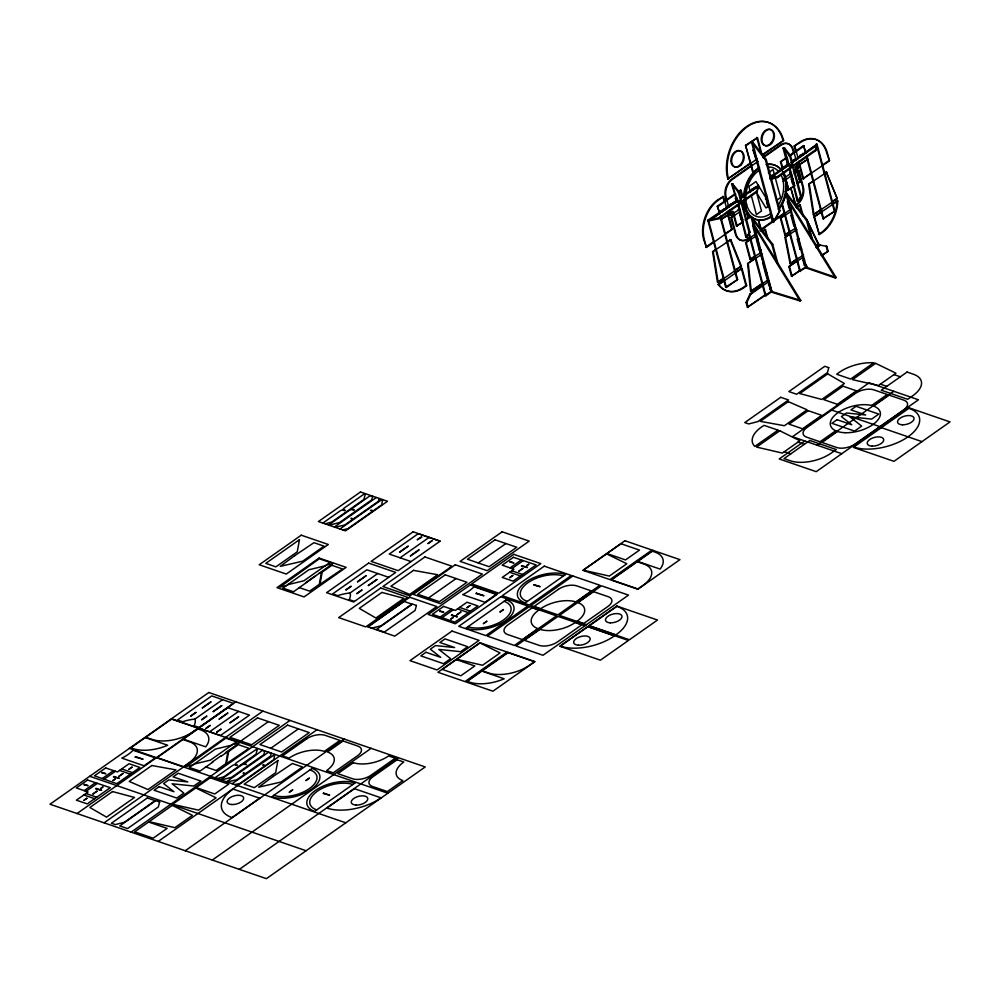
<?xml version="1.0" encoding="UTF-8"?>
<svg xmlns="http://www.w3.org/2000/svg" width="1000" height="1000" viewBox="0 0 1000 1000"><rect width="100%" height="100%" fill="white"/><g stroke="black" fill="none" stroke-linecap="round" stroke-linejoin="round"><path stroke-width="1.5" d="M744.35 196.363L744.425 195.238M378.975 498.462L378.462 501.262L353.638 518.725L350.925 518.375L353.075 519.125L344.7 525.013L335.138 527.225M382.6 499.762L381.65 504.95L373.275 510.838L371.125 510.1L370.562 510.487L372.713 511.225L347.887 528.688L342.725 529.888M365.425 493.875L363.812 499.525L331.7 522.112L325.387 523.763M719.925 213.538L707.975 221.175L719.013 218.688L757.05 191.925L758.425 185.387L741.988 196.188L742.95 197.338L741.062 190.287L738.238 191.513M757.05 191.925L758.425 185.387M770.288 179.4L777.588 177.488L815.625 150.725L817 144.188L791.5 162.125M815.625 150.725L817.237 145.087L816.525 144.838L805.3 152.725L806.125 152.9L803.512 145.6L788.9 155.887M771.663 290.988L747.387 307.312L746.087 302.45L749.987 294.012L763.525 284.488M748.112 307.562L746.812 302.7L750.713 294.25L769.163 281.275M737.163 226.225L733.275 211.713L720.875 219.675L732.55 211.462L736.438 225.975L743.288 221.912L738.713 204.825L737.237 205.1L737.962 205.35L745.837 237.162L746.55 237.413L749.925 232.087L742 202.512L736.712 200.662L707.825 220.225L725.662 287.188L726.388 287.438L737.613 279.55L720.575 216.1M746.55 237.413L749.925 232.087M779.175 211.15L765.5 160.113L751.438 141.888L773.025 222.413L773.763 221.887L752.188 141.363L766.25 159.588L779.925 210.625L773.025 222.413L770.763 216.45L771.513 215.912C773.487 215.925 770.2 217.3 772.237 216.163M779.925 210.625L773.763 221.887L771.513 215.912M789.338 169.2L790.088 168.675L788.625 168.962L789.338 169.2L797.212 201.025L797.938 201.262L801.3 195.95L793.388 166.375L788.088 164.525M797.938 201.262L801.3 195.95M745.525 145.287L753.637 173.125L752.913 172.875L745.525 145.287L757.475 137.65L762.087 154.887M746.25 145.538L757.475 137.65M753.025 150.225L754.488 149.95L753.025 150.225L756.237 159.775M757.325 158.887L727.788 178.912L750.337 163.05M755.512 159.525L756.988 159.25M761.612 155.113L783.625 140.387L762.337 155.363M751.988 164.887L731.775 179.1A13.375 9.338 -71 0 0 725.4 196.9L726.325 200.325M763.1 157.075L780.275 144.987A13.375 9.338 -71 0 1 792.65 149.6L793.575 153.025M758.025 161.4L732.5 179.35A13.375 9.338 -71 0 0 726.125 197.15L728.888 207.438M763.125 157.8L781.112 145.15M765.5 160.113L766.25 159.588M772.25 291.337L765.938 295.775L741.25 203.038L736.95 201.562L731.65 184.237L732.4 183.713L739.112 191.725L741.762 201.625L737.463 200.138M800.562 196.475L792.638 166.9L788.325 165.425L785.713 158.125L783.025 148.1L784.5 147.825L790.487 155.575L793.138 165.475L788.838 164L770.487 176.9M731.65 184.237L733.125 183.962M783.025 148.1L784.5 147.825M726.775 208.825L723.487 196.55L717.725 199.838A29.625 20.688 -71 0 0 703.6 239.275L706.45 247.438L732.25 229.288L727.475 211.425M794.188 146.05L799.225 142.513A29.625 20.688 -71 0 1 826.65 152.738L829.488 160.888L827.362 152.988A29.625 20.688 -71 0 0 799.95 142.762L794.188 146.05L795.825 152.2M723.487 196.55L718.45 200.087A29.625 20.688 -71 0 0 704.325 239.525L706.45 247.438M717.288 206.262L719.9 213.55L717.288 206.262L735.088 193.738L737.7 201.038M782.475 169.137L780.462 161.825L786.525 157.55M718.012 206.5L735.812 193.988M741.012 202.15L738.363 192.25L741.062 190.287M780.462 161.825L787.25 157.8L789.15 165.2M792.4 166.012L789.737 156.113L804.237 145.85M768.312 172.862L773.05 169.537L780.575 197.6L776.462 200.487M735.45 198.4L736.912 198.125L735.45 198.4L736.525 202.413M786.825 162.262L788.3 161.975L786.825 162.262L787.537 164.938M721.213 210.8L724.95 208.938L725.2 209.825L721.462 211.7L721.213 210.8L722.175 211.95L721.462 211.7M730.312 204.412L735.05 201.838L735.288 202.725L730.55 205.3L730.312 204.412L731.275 205.55L730.55 205.3M752.125 189.062L756.15 186.988L756.4 187.887L752.375 189.963L752.125 189.062L753.088 190.2L752.375 189.963M780.987 168.762L781.95 169.9L780.987 168.762L782.113 167.975L783.075 169.112L788.325 165.425M783.913 166.7L786.775 165.45L787.025 166.337L784.15 167.6L783.913 166.7L784.875 167.85L784.15 167.6M791.775 161.175L793.787 159.762L794.75 160.9L791.012 162.775M799.862 155.488L803.6 153.613L803.85 154.5L800.113 156.375L799.862 155.488L800.825 156.625L800.113 156.375M740.188 197.463L742.712 196.438L742.95 197.338L740.425 198.363M742.237 197.087L758.662 186.287M770.013 177.55L772.938 176.25L771.975 175.1L772.212 176M781.675 170.1L783.075 169.112L781.175 162.075M736.95 201.562L708.062 221.125M770.725 177.8L781.95 169.9M791.737 163.025L817.237 145.087M707.825 220.225L718.775 217.8L756.812 191.038M770.037 178.512L777.35 176.588L815.387 149.838M737.962 205.35L738.713 204.825M795.45 167.225L807.837 159.262L795.45 167.225L800.05 181.988L796.162 167.475M730 214.037L730.3 215.175L733.225 213.125M738.088 209.7L739.062 209.013M789.762 173.363L790.738 172.675M795.6 169.25L798.275 168.125L796.737 162.413M730.3 215.175L739.788 209.262M742.7 207.213L746.6 204.475M782.7 179.088L791.462 172.925M793.4 171.55L798.275 168.125M750.775 236.55L747.738 238.675A13.375 9.338 -71 0 1 735.362 234.062L730.938 217.537L734.85 214.775M790.35 175.738L791.325 175.05M796.225 171.612L798.9 170.475L803.337 187.013A13.375 9.338 -71 0 1 796.963 204.812M730.938 217.537L740.462 211.588M743.4 209.525L747.312 206.762M783.25 181.488L792.05 175.3M794.087 173.863L798.9 170.475M739.938 215.15L741.4 214.862L739.938 215.15L741.125 219.587L742.588 219.3L741.125 219.587M791.312 179L792.788 178.725L791.312 179L792.5 183.438L793.975 183.162L792.5 183.438M765.387 198.837L767.588 198.8L766.112 199.088L768.075 206.388M705.725 247.188L713.787 241.513M725.075 233.575L732.25 229.288M799.125 164.475L802.962 178.8L811.025 173.125M822.312 165.175L828.763 160.637M736.438 225.975L743.288 221.912M745.113 219.875L751.038 216.462L746.363 219.762M794.675 185.775L785.375 191.55L794.675 185.775L789.95 168.137M797.175 183.25L799.338 181.737M802.962 178.8L829.488 160.888M797.9 183.5L800.05 181.988M751.312 217.963L752.062 217.438L772.7 244.2L777.725 262.95L776.988 263.475L771.963 244.725L751.312 217.963L771.175 292.087L800.025 300.95L800.775 300.413L753.85 224.125L753.1 224.65L800.025 300.95M785.837 193.675L786.587 193.15L807.237 219.913L812.262 238.663L811.513 239.188L806.488 220.438L785.837 193.675L805.7 267.8L835.4 278.025L836.137 277.488L788.375 199.838L787.625 200.362L835.4 278.025M767.35 206.137L769.538 206.112L765.913 207.913L756.637 192.75L761.525 210.987L756.4 214.6L751.25 195.4M323.013 522.95L340.412 510.712L342.35 509.913L344.688 510.712L345.25 510.325L342.912 509.525L344.125 508.1L364.7 493.625M726.338 242.087L730.825 239.7L741.4 266.163L718.2 282.488L717.475 282.238L712.575 251.775L716.325 249.137M837.275 198.725L826.162 171.875L837.275 198.725L813.337 214.8L808.625 184.213L813.637 180.688M712.575 251.775L730.825 239.7M808.625 184.213L826.888 172.125M752.85 226.15L754.312 225.863L752.85 226.15L756.225 238.775L757.7 238.5M787.375 201.85L788.85 201.575L787.375 201.85L788.975 207.85L790.45 207.575L788.975 207.85M328.587 524.963L349.162 510.487L351.463 509.438L353.787 510.238L354.35 509.85L352.025 509.038L352.875 507.875L370.275 495.637L372.638 496.45L371.65 499.938L339.538 522.525L329.312 525.2M745.837 237.162L747.3 236.887M797.212 201.025L798.688 200.738M334.425 526.975L376.275 497.537M755.2 231.612L754.45 232.138L755.925 231.863L753.587 225.613M760.875 229.438L784.112 213.1M756.55 233.238L748.462 238.925A13.375 9.338 -71 0 1 736.087 234.312L731.65 217.775M759.95 230.85L790.9 209.075M761 252.512L750.062 259.45L745.588 242.75L750.688 239.163M762.188 231.075L765.462 229.525L768.075 239.262M795.8 228.025L784.862 234.963L780.387 218.263L785.5 214.675M796.988 206.588L800.275 205.037L803.25 216.175M745.588 242.75L756.525 235.812M762.913 231.325L765.462 229.525M780.387 218.263L791.325 211.325M796.438 207.738L800.275 205.037M340.025 528.962L381.875 499.525M756.525 239.875L758 239.6L756.525 239.875L759.25 250.062L760.725 249.788L759.25 250.062M791.05 215.588L792.525 215.312L791.05 215.588L793.787 225.775L795.25 225.5L793.787 225.775M717.475 282.238L723.575 277.95M734.575 270.212L741.4 266.163M750.062 259.45L755.163 255.863M761.213 251.588L759.737 251.875L763.188 262.3M784.862 234.963L789.975 231.375M813.337 214.8L821.888 208.787M831.663 201.912L836.55 198.487M771.963 244.725L772.7 244.2M806.488 220.438L807.237 219.913M735.5 272.225L742 268.4L746.625 285.65A31.363 21.9 -71 0 1 718.863 284.675L718.138 284.425L723.925 280.363M767.875 280.1L750.612 291.488L747.588 263.612L755.138 258.3M803.55 255.012L790.1 263.712L784.938 237.338L789.975 233.787M832.738 203.825L837.8 201.012A31.363 21.9 -71 0 1 819.287 234.537L813.938 217.05L821.175 211.962M718.863 284.675L742 268.4M747.588 263.612L762.15 254.125M784.938 237.338L796.988 229.613M813.938 217.05L837.8 201.012M725.662 287.188L737.613 279.55M806.425 156.475L822.987 218.738L834.925 211.1L817 144.188M822.987 218.738L834.925 211.1M762.837 263.438L764.312 263.163L762.837 263.438L765.562 273.625L767.038 273.35L765.562 273.625M797.362 239.15L798.838 238.875L797.362 239.15L800.1 249.338L801.562 249.05L800.1 249.338M750.612 291.488L762.062 283.438M790.1 263.712L797.738 258.337M815.55 245.812L818.812 244.275L816.275 246.062M807.075 266.087L791.475 276.3L788.888 266.637L797.5 260.587M815.962 247.6L819.65 245L826.85 246.4L828.15 251.262L821.95 255.625M788.888 266.637L803.15 257.375M816.688 247.85L820.375 245.25L819.65 245M769.225 283.962L768.475 284.488L769.95 284.212L769.225 283.962L771.275 289.163L770.525 289.688L765.75 274.325L766.475 274.575M803.012 260.2L804.475 259.925L803.012 260.2L804.338 265.15L805.8 264.875L804.338 265.15M769.8 289.438L770.55 288.913M747.387 307.312L765.987 294.225M791.475 276.3L800.15 270.2M821.225 255.375L828.15 251.262M421.35 536.9L417.2 539.8L421.887 537.075M800.462 271.488L782.312 203.762L781.6 203.525L799.737 271.238L806.775 267.05M388.55 577.263L366.887 569.812L332.65 593.9L337.725 595.638A28.737 14.287 -15 0 1 350.087 592.975L377.713 573.538M400.087 557.8L429.05 537.438M84.2 790.638L95.475 782.7M102.238 778.562L113.525 770.625M86.088 791.3L97.387 783.35M104.125 779.225L115.425 771.275M194.938 719.087A28.737 14.287 -15 0 1 194.075 725.713L199.163 727.463L233.4 703.375L211.725 695.925L177.488 720.013L182.575 721.75A28.737 14.287 -15 0 1 194.938 719.087L222.562 699.65M77.05 813.525L235.875 701.812M209.662 731.762L238.625 711.388M104.1 822.825L262.925 711.112M428.5 597.975L456.112 578.55M478.288 562.95L505.9 543.538M240.8 741.038L268.412 721.612M131.15 832.138L289.975 720.425M440.2 617.025L451.475 609.1M510.05 567.888L521.337 559.963M442.075 617.688L453.375 609.75M511.95 568.55L523.25 560.6M220.738 779.675L241.312 765.212L243.6 764.163L246.5 764.562L244.163 763.763L262.413 750.362L264.788 751.175L263.8 754.663L231.675 777.25L221.45 779.925M270.788 748.275L298.387 728.863M226.562 781.7L268.412 752.262L271.125 753.188L270.613 755.987L245.787 773.45L243.062 773.1L245.225 773.85L236.85 779.737L227.288 781.95M232.162 783.688L274.738 754.488L273.8 759.663L265.425 765.562L263.263 764.812L262.712 765.212L264.862 765.95L240.037 783.413L234.875 784.613M158.2 841.438L317.025 729.725M185.25 850.75L344.075 739.038M804.788 440.975L779.225 458.95L816.225 471.675L918.45 399.775L869.125 382.8L792.45 436.725L841.787 453.7M212.3 860.05L371.125 748.337M835.688 430.763L820.037 441.775L806.688 437.175A13.375 6.65 -15 0 1 807.013 427.475L855.5 393.363A13.375 6.65 -15 0 1 873.925 389.875L887.275 394.475L871.625 405.487M817.125 445.213L893.787 391.287M837.5 431.475L821.938 442.425L836.688 447.5A13.375 6.65 -15 0 0 855.113 444.025L903.612 409.913A13.375 6.65 -15 0 0 903.938 400.2L889.175 395.125L873.6 406.075M239.363 869.362L398.175 757.65M325.2 565.825L308.913 569.75L282.85 588.1L293.525 591.775L332.938 563.488L326.362 565M287.65 584.712L303.938 580.775L330.012 562.438L319.325 558.763L279.913 587.05L286.488 585.525M231.688 745.175L215.4 749.1L189.325 767.438L200.012 771.112L212.913 762.05M194.137 764.062L210.425 760.125L236.5 741.787L225.812 738.112L186.4 766.4L192.975 764.875M232.85 744.35L239.425 742.825L225.463 752.725M800.775 300.413L771.925 291.562L752.062 217.438M787.188 157.85L783.775 147.575M741.988 196.188L742.712 196.438M770.763 216.45L771.488 216.688A28.737 20.075 -71 0 1 745.125 205.837A28.737 20.075 -71 0 1 759.663 167.763M732.55 211.462L733.275 211.713M826.85 246.4L826.125 246.15L827.425 251.012M753.5 228.6L754.225 228.837M836.137 277.488L806.45 267.275L786.587 193.15M718.138 284.425A31.363 21.9 -71 0 0 745.9 285.4L746.625 285.65M765.938 295.775L765.212 295.525L748.538 233.312M749.987 294.012L750.713 294.25M746.087 302.45L746.812 302.7M893.975 374.588L900.362 376.788M880.375 384.15L886.762 386.35M830.788 409.762L880.125 426.737M881.4 427.663L921.975 441.625M797.962 442.125L804.35 444.325M784.362 451.688L790.75 453.888M439.875 541.163L418.212 533.713L389.25 554.075L410.925 561.525M511.737 570.75L522.575 574.475M509.65 572.225L520.475 575.95M586.475 624.7L559.412 615.388L601.462 585.812L628.513 595.125L543.013 655.263L515.962 645.962L558 616.388L585.05 625.7M459.6 607.425L470.438 611.15M457.512 608.888L468.35 612.625M318.975 573.375L321.538 572.15L319.312 584.338L309.625 591.15L298.938 587.475M314.837 576.287L305.75 582.688M354.312 601.35L349.237 599.6A28.737 14.287 -15 0 0 350.087 592.975M171.45 718.787L387.863 793.238M221.325 755.638L212.237 762.025M221.425 756.05L227.9 751.5L225.787 763.688L216.112 770.5L205.425 766.825M129.412 748.363L345.812 822.812M121.65 768.95L132.487 772.675M119.562 770.425L130.387 774.15M89.7 776.287L306.112 850.738M85.875 793.5L96.713 797.225M83.787 794.963L94.625 798.7M783.75 148.35L789.737 156.113M732.375 184.488L738.363 192.25M757.688 185.275L759.312 187.925M818.812 244.275L807.588 221.4L818.088 244.025M730.1 239.45L740.675 265.912M783.925 172.062L788.825 189.875L783.275 172.062M816.275 143.938L834.212 210.85M806.812 155.45L823.7 218.988M803.512 145.6L805.413 152.65M802.887 153.363L803.125 154.262M814.663 217.288L819.287 234.537M794.912 146.3L798.2 158.588M798.9 161.188L803.675 179.05M796.125 160.125L793.375 149.85A13.375 9.338 -71 0 0 781 145.238M795.1 158.737L795.4 159.887M797.237 166.737L797.55 167.875M798.175 170.225L802.613 186.762A13.375 9.338 -71 0 1 796.237 204.562M793.787 159.762L794.025 160.662M799.55 204.788L802.163 214.537M787.575 161.737L788.65 165.75M792.062 178.475L793.25 182.913M793.95 185.525L797.962 200.487M786.062 165.2L786.3 166.088M796.5 206.925L790.725 187.8L795.788 206.688M782.113 167.975L782.35 168.875M788.125 201.325L789.725 207.325M791.8 215.062L794.538 225.25M798.112 238.625L800.85 248.812M803.75 259.675L805.088 264.625M777.35 176.588L777.588 177.488M781.112 218.512L785.588 235.212M756.75 137.4L761.025 153.363M789.613 266.887L792.2 276.55M753.775 149.7L756.263 159M766.862 198.562L768.825 205.863M766.587 201.462L767.763 205.85M755.438 186.737L755.675 187.638M764.737 229.275L766.975 237.625M762.038 231.45L758.288 219.913L761.312 231.2M750.462 192.438L748.875 186.537L755.975 181.537L766.525 198.787L766.425 194.237M757.275 239.35L760 249.537M763.587 262.913L766.312 273.1M743.838 195.65L744.075 196.55M743.112 195.413L743.35 196.3M740.913 197.712L741.15 198.612M732.4 183.713L735.088 193.738M736.2 197.875L737.275 201.887M740.688 214.613L741.875 219.05M742.575 221.663L746.575 236.637M746.3 243L750.775 259.7M734.325 201.588L734.562 202.475M729.513 209.8L731.025 215.425M727.85 206.038L728.162 207.188M722.763 196.3L724.4 202.438M727.7 214.713L731.538 229.037M741.275 268.15L745.9 285.4M724.237 208.688L724.475 209.575M720.2 217.125L736.888 279.3M718.775 217.8L719.013 218.688M708.55 220.475L726.388 287.438M743.7 200.362L748.388 218.325L743.037 200.375M740.35 190.037L742.275 197.413M785.662 237.575L790.825 263.962M713.288 252.025L718.2 282.488M809.35 184.462L814.062 215.05M748.3 263.863L751.338 291.737M765.738 195.512L765.8 198.538M766.137 164.45A28.737 20.075 -71 0 1 781.087 170.012M783.363 173.738A28.737 20.075 -71 0 1 778.15 209.25M771.175 216.163A28.737 20.075 -71 0 1 743.737 201.625M743.612 196.375A28.737 20.075 -71 0 1 759.087 167.425M767.763 164.537A28.737 20.075 -71 0 1 785.688 178.487A28.737 20.075 -71 0 1 779.1 209.188M786.1 191.8A28.737 20.075 -71 0 1 782.312 203.762M767.763 167.075A25.75 17.975 -71 0 1 778.487 171.275M780.975 174.775A25.75 17.975 -71 0 1 777.775 205.975M771.15 213.175A25.75 17.975 -71 0 1 746.675 204.762A25.75 17.975 -71 0 1 759.6 170.037M728.512 179.15A39.312 27.45 -71 0 1 747.237 126.825A39.312 27.45 -71 0 1 783.625 140.387M727.788 178.912A39.312 27.45 -71 0 1 746.525 126.575A39.312 27.45 -71 0 1 782.913 140.137M837.075 200.775A31.363 21.9 -71 0 1 818.562 234.288M908.962 408.275A39.312 19.538 -15 0 1 908 436.812A39.312 19.538 -15 0 1 853.838 447.05M316.75 809.887A25.75 12.8 -15 0 1 317.387 791.2A25.75 12.8 -15 0 1 352.85 784.5M309.975 769.9A25.75 12.8 -15 0 1 309.35 788.6A25.75 12.8 -15 0 1 273.875 795.3M504.1 601.312A25.75 12.8 -15 0 1 503.475 620A25.75 12.8 -15 0 1 468 626.7M527.288 601.413A25.75 12.8 -15 0 1 527.913 582.725A25.75 12.8 -15 0 1 563.387 576.025M228.65 751.475L226.425 763.662L249.025 748.337L238.337 744.663L228.65 751.475M299.475 539.675L297.25 551.838L275.9 566.85L265.788 563.375L299.475 539.675M277.875 760.512L275.65 772.663L254.312 787.675L244.2 784.2L277.875 760.512M322.175 572.125L319.95 584.325L342.537 568.987L331.85 565.312L322.175 572.125M159.637 801.975L158.325 806.95L127.55 828.587L119.763 825.913L155.712 800.625L159.637 801.975M416.413 605.45L415.1 610.438L384.325 632.075L376.538 629.388L412.488 604.1L416.413 605.45M828.75 367.638L827.438 372.612L796.663 394.263L788.875 391.575L824.825 366.287L828.75 367.638M257.575 748.6L255.963 754.237L223.837 776.838L217.537 778.487L215.162 777.675L232.55 765.438L234.5 764.638L236.825 765.438L237.387 765.05L235.062 764.25L236.275 762.825L257.575 748.6M739.613 200.875L739.1 202.3L739.613 200.875M790.987 164.737L790.475 166.163L790.987 164.737M360.462 491.987L318.412 521.55L345.462 530.862L387.512 501.287L360.462 491.987M301.25 535.188L259.212 564.75L286.262 574.062L328.3 544.487L301.25 535.188M294.688 555.65L280.262 566.362L302.712 561.175L324.062 546.15L313.95 542.675L294.688 555.65M319.062 558.05L277.025 587.625L304.075 596.925L346.125 567.362L319.062 558.05M368.638 563.112L326.6 592.675L353.65 601.987L395.688 572.413L368.638 563.112M413.162 531.8L371.112 561.362L398.162 570.675L440.213 541.1L413.162 531.8M351.05 586.337L346.037 589.875L351.05 586.337M366.037 575.8L357.525 581.788L366.037 575.8M408.113 546.2L399.6 552.188L408.113 546.2M208.812 692.5L50 804.225L266.413 878.662L425.225 766.95L208.812 692.5M145.338 737.575L130.9 747.725A31.363 15.588 -15 0 0 167.662 745.25L145.338 737.575M171.612 719.087L145.8 737.237L152.188 739.438A29.625 14.725 -15 0 0 193 731.725L198.038 728.188L171.612 719.087M87.562 780.037L76.338 787.938L88.05 791.975L76.388 800.175L87.225 803.9L110.275 787.688L87.562 780.037M105.662 767.925L94.45 775.812L116.825 783.688L139.887 767.463L129.05 763.737L117.387 771.95L105.662 767.925M84.488 784.412L83.925 784.812L88.075 785.65L84.488 784.412M102.3 772.5L101.737 772.887L105.875 773.725L102.3 772.5M361.875 590.075L356.863 593.6L361.875 590.075M376.875 579.525L368.35 585.513L376.875 579.525M418.95 549.925L410.425 555.925L418.95 549.925M432.175 540.625L428.038 543.538L432.175 540.625M195.888 712.45L190.875 715.987L195.888 712.45M210.888 701.912L202.362 707.9L210.888 701.912M135.588 756.637L135.025 757.025L143.1 759.212L135.588 756.637M380.737 588.025L338.7 617.6L365.75 626.9L407.788 597.337L380.737 588.025M424.925 556.95L382.887 586.525L409.938 595.825L451.975 566.25L424.925 556.95M96.175 788.438L95.625 788.838L101.587 790.3L96.175 788.438M113.987 776.525L113.425 776.912L119.4 778.375L113.987 776.525M86.912 798.25L83.9 800.375L86.912 798.25M97.013 791.15L93 793.975L97.013 791.15M102.875 787.025L100.725 788.538L102.875 787.025M115.175 778.988L113.038 780.487L115.175 778.988M122.9 773.55L118.888 776.363L122.9 773.55M132 767.15L128.988 769.262L132 767.15M381.9 592.438L359.25 608.362L375.9 618.013L403.888 598.325L381.9 592.438M413.537 570.363L390.887 586.287L409.675 594.425L437.663 574.738L413.537 570.363M206.725 716.188L201.713 719.712L206.725 716.188M221.725 705.638L213.2 711.625L221.725 705.638M155.325 757.875L144.1 765.775L121.825 758.112A28.737 14.287 -15 0 0 133.05 750.212L155.325 757.875M227.787 707.663L198.825 728.037L220.5 735.487L249.45 715.125L227.787 707.663M182.9 739.488L157.088 757.638L183.525 766.737L188.562 763.188A29.625 14.725 -15 0 0 189.275 741.688L182.9 739.488M197.787 729.013L183.363 739.163L205.688 746.838A31.363 15.588 -15 0 0 197.787 729.013M112.537 791.562L89.887 807.487L106.538 817.138L134.525 797.45L112.537 791.562M151.85 765.512L129.2 781.438L147.988 789.575L175.975 769.887L151.85 765.512M210.125 725.475L205.987 728.388L210.125 725.475M227.738 713.088L219.213 719.087L227.738 713.088M220.963 729.2L216.825 732.113L220.963 729.2M238.575 716.812L230.05 722.812L238.575 716.812M455.288 564.775L413.25 594.338L440.3 603.65L482.35 574.075L455.288 564.775M502.15 531.812L460.112 561.388L487.163 570.688L529.2 541.112L502.15 531.812M409.738 597.25L367.7 626.812L394.75 636.125L436.788 606.55L409.738 597.25M404.113 601.438L368.162 626.725L372.088 628.075L381.138 625.763L411.9 604.125L404.113 601.438M445.275 574.825L417.675 594.25L439.338 601.7L466.95 582.288L445.275 574.825M495.062 539.812L467.45 559.225L489.125 566.688L516.737 547.263L495.062 539.812M159.213 786.65L154.088 790.25L176.737 798.05L183.837 793.05L172.062 783.775L193.812 786.038L200.912 781.05L178.25 773.25L173.125 776.862L187.862 781.925L168.738 779.938L163.588 783.562L173.938 791.712L159.213 786.65M257.575 717.887L229.963 737.312L251.637 744.762L279.25 725.35L257.575 717.887M147.338 797.962L111.388 823.25L115.312 824.6L124.362 822.288L155.125 800.638L147.338 797.962M470.3 584.888L428.25 614.462L455.312 623.775L497.35 594.2L470.3 584.888M513.75 554.325L471.712 583.888L498.762 593.2L540.812 563.625L513.75 554.325M443.625 606.388L432.4 614.288L454.787 622.163L477.837 605.938L467.013 602.212L455.337 610.425L443.625 606.388M513.425 557.3L502.2 565.188L513.913 569.225L502.238 577.425L513.075 581.15L536.138 564.938L513.425 557.3M440.25 610.975L439.688 611.362L443.837 612.2L440.25 610.975M510.337 561.663L509.787 562.062L513.925 562.9L510.337 561.663M195.775 787.962L172.575 804.287L198.538 810.15L216.075 797.812L195.775 787.962M210.212 777.812L196.238 787.638L214.737 793.988L228.7 784.163L210.212 777.812M148.625 822.013L134.65 831.838L153.15 838.2L167.113 828.375L148.625 822.013M172.3 805.362L149.088 821.675L174.875 827.675L192.4 815.35L172.3 805.362M287.562 725.138L259.95 744.55L281.613 752.013L309.225 732.588L287.562 725.138M476.475 593.162L475.913 593.562L483.988 595.75L476.475 593.162M451.95 614.987L451.388 615.388L457.35 616.85L451.95 614.987M522.038 565.688L521.475 566.087L527.45 567.55L522.038 565.688M453.125 617.45L450.988 618.962L453.125 617.45M460.863 612.025L456.85 614.837L460.863 612.025M469.95 605.625L466.938 607.737L469.95 605.625M512.775 575.5L509.762 577.625L512.775 575.5M522.863 568.4L518.862 571.225L522.863 568.4M528.725 564.275L526.587 565.788L528.725 564.275M496.213 594.412L484.988 602.3L462.713 594.637A28.737 14.287 -15 0 0 473.938 586.75L496.213 594.412M780.738 397.3L744.788 422.587L748.713 423.938L757.763 421.625L788.525 399.975L780.738 397.3M452 631.062L409.963 660.638L437.013 669.95L479.05 640.375L452 631.062M500.825 596.725L458.787 626.3L485.838 635.6L527.875 606.025L500.825 596.725M544.288 566.15L502.25 595.725L529.3 605.025L571.337 575.462L544.288 566.15M425.988 652.275L420.85 655.888L443.512 663.688L450.613 658.688L438.837 649.412L460.588 651.675L467.688 646.688L445.025 638.888L439.9 642.487L454.625 647.562L435.513 645.575L430.363 649.2L440.712 657.35L425.988 652.275M306.725 738.825L282.488 755.875L289.1 758.162A25.75 12.8 -15 0 1 324.338 751.375L339.913 740.425L325.15 735.337A13.375 6.65 -15 0 0 306.725 738.825M506.2 599.825L465.9 628.188A28.737 14.287 -15 0 0 505.5 620.7A28.737 14.287 -15 0 0 506.2 599.825M788.263 401.65L760.275 421.337L784.4 425.725L807.05 409.787L788.263 401.65M827.75 373.875L799.762 393.562L821.75 399.45L844.4 383.512L827.75 373.875M534.25 584.65L533.688 585.05L540.15 586.688L534.25 584.65M486.775 621.275L483.475 623.6L486.775 621.275M503.4 609.587L500.087 611.912L503.4 609.587M273.087 776.488L258.663 787.2L281.112 782L302.462 766.988L292.35 763.512L273.087 776.488M565.487 574.55L525.188 602.9A28.737 14.287 -15 0 1 525.887 582.025A28.737 14.287 -15 0 1 565.487 574.55M777.987 430.15L754.85 446.425A31.363 15.588 -15 0 1 764.062 425.363L777.987 430.15M873.787 362.762L850.65 379.038L836.725 374.25A31.363 15.588 -15 0 1 873.787 362.762M529.412 606.55L487.375 636.125L514.425 645.438L556.462 615.862L529.412 606.55M572.875 575.988L530.837 605.562L557.888 614.862L599.925 585.288L572.875 575.988M779.8 430.775L756.587 447.088L782.375 453.088L799.9 440.763L779.8 430.775M808.213 410.688L789.062 424.162L802.537 428.8L821.7 415.325L808.213 410.688M843.025 386.2L823.863 399.675L837.35 404.312L856.5 390.838L843.025 386.2M875.662 363.338L852.463 379.65L878.425 385.513L895.962 373.188L875.662 363.338M479.963 642.712L437.925 672.275L464.975 681.587L507.013 652.013L479.963 642.712M624.938 540.737L582.9 570.3L609.95 579.612L651.988 550.037L624.938 540.737M456.287 659.6L442.312 669.425L460.812 675.788L474.775 665.962L456.287 659.6M479.963 642.95L456.75 659.275L482.525 665.263L500.062 652.938L479.963 642.95M606.562 553.9L583.362 570.212L609.325 576.075L626.85 563.75L606.562 553.9M621 543.737L607.025 553.562L625.513 559.925L639.487 550.1L621 543.737M259.613 798.213L232.05 817.6A39.312 19.538 -15 0 1 233.012 789.062L259.613 798.213M532.2 607.762L507.95 624.812A13.375 6.65 -15 0 0 507.625 634.525L522.388 639.6L537.962 628.65A25.75 12.8 -15 0 1 538.812 610.037L532.2 607.762M558.337 589.375L534.087 606.438L540.7 608.713A25.75 12.8 -15 0 1 575.938 601.925L591.512 590.975L576.763 585.887A13.375 6.65 -15 0 0 558.337 589.375M343.075 741L327.5 751.95A25.75 12.8 -15 0 1 326.637 770.562L333.25 772.837L357.5 755.788A13.375 6.65 -15 0 0 357.825 746.075L343.075 741M312.075 768.425L271.775 796.775A28.737 14.287 -15 0 0 311.375 789.287A28.737 14.287 -15 0 0 312.075 768.425M292.65 789.862L289.35 792.188L292.65 789.862M309.275 778.175L305.963 780.5L309.275 778.175M837.038 419.688L831.912 423.3L854.562 431.087L861.663 426.1L849.887 416.825L871.637 419.087L878.737 414.087L856.075 406.3L850.95 409.9L865.688 414.975L846.562 412.987L841.413 416.613L851.762 424.762L837.038 419.688M539.938 629.325L524.362 640.288L539.125 645.362A13.375 6.65 -15 0 0 557.55 641.875L581.8 624.825L575.175 622.55A25.75 12.8 -15 0 1 539.938 629.325M593.5 591.65L577.925 602.612A25.75 12.8 -15 0 1 577.062 621.213L583.688 623.488L607.938 606.438A13.375 6.65 -15 0 0 608.263 596.725L593.5 591.65M507.912 652.325L465.875 681.9L492.925 691.2L534.975 661.625L507.912 652.325M652.887 550.35L610.85 579.925L637.9 589.225L679.938 559.65L652.887 550.35M481.8 671.1L467.375 681.25A31.363 15.588 -15 0 0 504.137 678.787L481.8 671.1M508.075 652.625L482.262 670.775L488.65 672.975A29.625 14.725 -15 0 0 529.475 665.263L534.513 661.712L508.075 652.625M637.288 561.737L611.475 579.888L637.913 588.987L642.95 585.438A29.625 14.725 -15 0 0 643.675 563.938L637.288 561.737M652.175 551.263L637.75 561.413L660.088 569.087A31.363 15.588 -15 0 0 652.175 551.263M809.837 440.45L784.038 458.612L790.425 460.8A29.625 14.725 -15 0 0 831.237 453.088L836.275 449.55L809.837 440.45M907.075 372.062L881.263 390.213L907.7 399.312L912.738 395.763A29.625 14.725 -15 0 0 913.462 374.263L907.075 372.062M353.375 762.7L337.8 773.65L352.562 778.737A13.375 6.65 -15 0 0 370.988 775.25L395.238 758.2L388.612 755.925A25.75 12.8 -15 0 1 353.375 762.7M323.713 793.125L323.15 793.525L329.613 795.15L323.713 793.125M354.963 783.012L314.65 811.363A28.737 14.287 -15 0 1 315.35 790.5A28.737 14.287 -15 0 1 354.963 783.012M354.45 788.688L326.887 808.075A39.312 19.538 -15 0 0 381.05 797.837L354.45 788.688M397.137 759.737L372.9 776.787A13.375 6.65 -15 0 0 372.562 786.5L387.325 791.575L402.9 780.625A25.75 12.8 -15 0 1 403.762 762.013L397.137 759.737M587.85 626.512L559.825 646.225L600.4 660.188L628.425 640.475L587.85 626.512M616.9 606.075L588.875 625.788L629.45 639.75L657.475 620.037L616.9 606.075M587.837 626.75L560.288 646.137A39.312 19.538 -15 0 0 614.438 635.9L587.837 626.75M616.9 606.312L589.338 625.7L615.938 634.85A39.312 19.538 -15 0 0 616.9 606.312M909.425 407.95L853.375 447.375L893.95 461.337L950 421.912L909.425 407.95M741.237 164.8A8.5 5.938 -71 0 0 740.713 150.988A8.5 5.938 -71 0 0 731.6 161.2A8.5 5.938 -71 0 0 741.237 164.8M771.55 143.475A8.5 5.938 -71 0 0 771.025 129.662A8.5 5.938 -71 0 0 761.912 139.875A8.5 5.938 -71 0 0 771.55 143.475M740.512 164.55A8.5 5.938 -71 0 0 739.987 150.738A8.5 5.938 -71 0 0 730.875 160.95A8.5 5.938 -71 0 0 740.512 164.55M770.825 143.225A8.5 5.938 -71 0 0 770.312 129.412A8.5 5.938 -71 0 0 761.188 139.625A8.5 5.938 -71 0 0 770.825 143.225M845.062 432.713A25.75 12.8 -15 0 0 880.275 412.4A25.75 12.8 -15 0 0 840.625 410.975A25.75 12.8 -15 0 0 845.062 432.713M902.575 424.812A8.5 4.225 -15 0 0 914.013 418.013A8.5 4.225 -15 0 0 900.788 417.713A8.5 4.225 -15 0 0 902.575 424.812M872.25 446.138A8.5 4.225 -15 0 0 883.688 439.338A8.5 4.225 -15 0 0 870.462 439.038A8.5 4.225 -15 0 0 872.25 446.138M231.9 804.538A8.5 4.225 -15 0 0 243.663 797.9A8.5 4.225 -15 0 0 230.662 797.288A8.5 4.225 -15 0 0 231.9 804.538M356 805.075A8.5 4.225 -15 0 0 367.762 798.438A8.5 4.225 -15 0 0 354.762 797.837A8.5 4.225 -15 0 0 356 805.075M578.4 645.212A8.5 4.225 -15 0 0 590.175 638.587A8.5 4.225 -15 0 0 577.175 637.975A8.5 4.225 -15 0 0 578.4 645.212M610.212 622.837A8.5 4.225 -15 0 0 621.987 616.213A8.5 4.225 -15 0 0 608.987 615.6A8.5 4.225 -15 0 0 610.212 622.837"/></g></svg>
